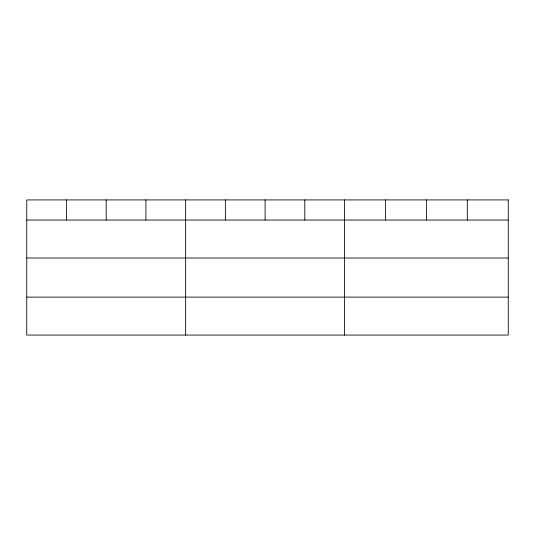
<?xml version="1.0" encoding="UTF-8"?>
<svg xmlns="http://www.w3.org/2000/svg" width="535" height="535" viewBox="0 0 535 535"><rect width="100%" height="100%" fill="white"/><g stroke="black" fill="none" stroke-linecap="round" stroke-linejoin="round"><path stroke-width="0.8" d="M26.75 220.052L508.25 220.052M26.75 258.01L508.25 258.01M26.75 297.119L508.25 297.119M467.322 199.929L467.322 220.052M426.395 199.929L426.395 220.052M385.467 199.929L385.467 220.052M344.54 199.929L344.54 335.07M304.816 199.929L304.816 220.052M265.092 199.929L265.092 220.052M225.369 199.929L225.369 220.052M185.645 199.929L185.645 335.07M145.921 199.929L145.921 220.052M106.198 199.929L106.198 220.052M66.474 199.929L66.474 220.052M508.25 199.929L26.75 199.929L26.75 335.07L508.25 335.07L508.25 199.929"/></g></svg>
